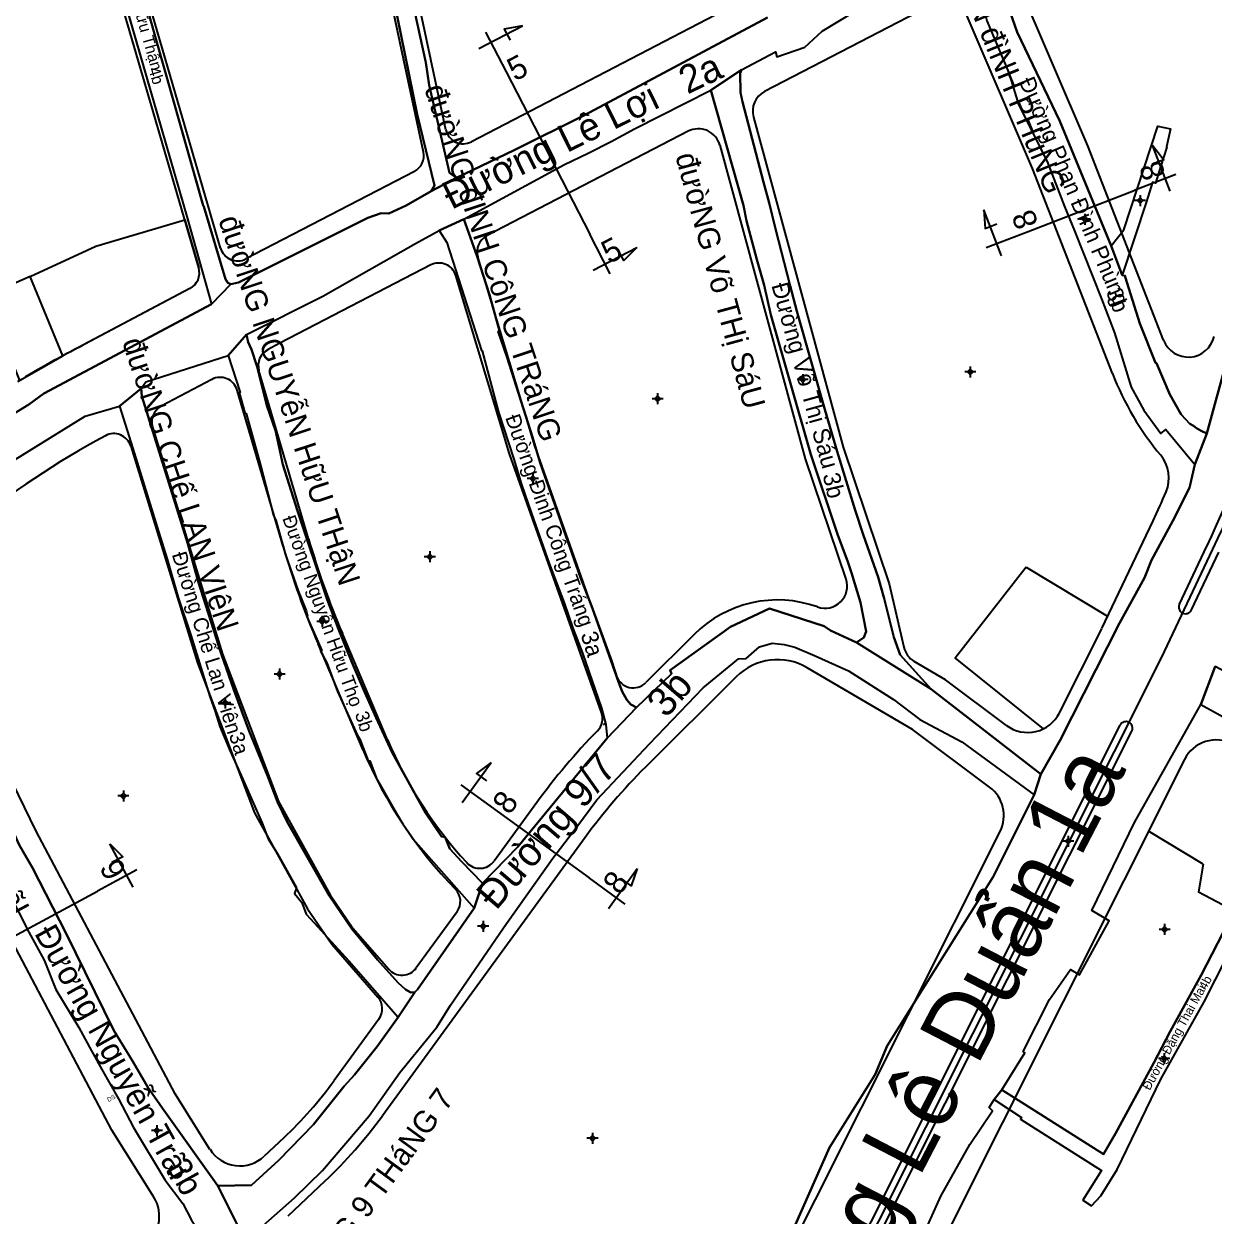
# Model space of a CAD drawing. Extents: x 548357 to 553331, y 1835329 to 1842351.
# Drawn here: x 551808.4 to 552077.5, y 1839151.2 to 1839420.9 of the extents above; entities that cross this region are included whole.
import ezdxf

# ---------------------------------------------------------------- set-up
doc = ezdxf.new("R2010")
doc.units = 0
for name, color, linetype in [('Level 1', 7, 'Continuous'), ('Level 10', 7, 'Continuous'), ('Level 11', 7, 'Continuous'), ('Level 2', 7, 'Continuous'), ('Level 27', 7, 'Continuous'), ('Level 30', 7, 'Continuous'), ('Level 4', 7, 'Continuous'), ('Level 5', 7, 'Continuous')]:
    doc.layers.add(name, color=color, linetype=linetype)

msp = doc.modelspace()

# ---------------------------------------------------------------- linework, layer by layer
at = {"layer": 'Level 1'}
for p, q in [((552013.54, 1839270.36), (551996.67, 1839280.95)), ((552038.3, 1839251.15), (552013.54, 1839270.36)), ((551946.87, 1839266.27), (551940.23, 1839259.33)), ((552036.84, 1839246.5), (552038.3, 1839251.15)), ((551912.09, 1839226.53), (551910.19, 1839220.83)), ((551896.75, 1839201.82), (551892.97, 1839196.18)), ((551892.97, 1839196.18), (551888.22, 1839189.53)), ((551852.23, 1839158.07), (551858.76, 1839144.88))]:
    msp.add_line(p, q, dxfattribs=at)
for points in [[(551911.21, 1839415.37), (551921.11, 1839420.48)], [(551921.11, 1839420.48), (551917.01, 1839419.73), (551918.31, 1839417.21)], [(551912.75, 1839419.01), (551917.39, 1839410.02)], [(551917.39, 1839410.02), (551936.31, 1839373.31)], [(552063.59, 1839393.46), (552066.15, 1839390.18), (552063.51, 1839389.16)], [(552067.59, 1839383.07), (552063.59, 1839393.46)], [(552068.86, 1839386.81), (552059.41, 1839383.18)], [(552035.45, 1839373.96), (552059.41, 1839383.18)], [(552029.45, 1839368.4), (552025.45, 1839378.8)], [(552025.45, 1839378.8), (552025.75, 1839374.65), (552028.39, 1839375.66)], [(551940.95, 1839364.32), (551936.31, 1839373.31)], [(552026, 1839370.33), (552035.45, 1839373.96)], [(551937.09, 1839365.17), (551946.99, 1839370.28)], [(551946.99, 1839370.28), (551944.01, 1839367.37), (551942.71, 1839369.89)], [(551959.06, 1839064.95), (552065.58, 1839277.52), (552077.25, 1839302.07)], [(551996.67, 1839280.95), (551990.8, 1839283.68), (551989.32, 1839284.67), (551977, 1839288.63), (551968.13, 1839284.47), (551954.54, 1839274.66), (551954.82, 1839273.9), (551946.87, 1839266.27)], [(551859.27, 1839146.2), (551869.58, 1839155.31), (551875.89, 1839161.53), (551886.41, 1839173.89), (551893.4, 1839183.64), (551901.78, 1839193.96), (551904.87, 1839198.9), (551916.83, 1839216.38), (551927.95, 1839232.16), (551933.39, 1839239.22), (551937.92, 1839245.38), (551949.83, 1839258.03), (551962, 1839270.73), (551969.99, 1839277.24), (551971.7, 1839277.36), (551974.71, 1839279.99), (551977.54, 1839280.78), (551980.26, 1839280.49), (551982.72, 1839279.93), (551987.29, 1839277.95), (551994.83, 1839274.52), (552004.98, 1839268.04), (552010.99, 1839263.57), (552020.5, 1839258.48), (552036.84, 1839246.5)], [(551940.23, 1839259.33), (551920.09, 1839234.75), (551912.09, 1839226.53)], [(551907.46, 1839244.79), (551914, 1839253.8)], [(551914, 1839253.8), (551910.68, 1839251.29), (551912.97, 1839249.63)], [(551907.2, 1839248.73), (551915.39, 1839242.79)], [(551915.39, 1839242.79), (551936.17, 1839227.71)], [(551833.1, 1839225.62), (551827.83, 1839235.43)], [(551827.83, 1839235.43), (551830.78, 1839232.5), (551828.28, 1839231.16)], [(551833.89, 1839229.5), (551824.98, 1839224.7)], [(551940.53, 1839220.79), (551947.07, 1839229.8)], [(551947.07, 1839229.8), (551945.72, 1839225.87), (551943.42, 1839227.53)], [(551944.36, 1839221.76), (551936.17, 1839227.71)], [(551800.07, 1839211.31), (551824.98, 1839224.7)], [(551910.19, 1839220.83), (551897.35, 1839202.45), (551896.75, 1839201.82)], [(551888.22, 1839189.53), (551883.15, 1839183.13), (551880.82, 1839180.58), (551873.87, 1839171.94), (551866.05, 1839163.81), (551859.82, 1839158.22), (551852.23, 1839158.07)]]:
    msp.add_lwpolyline(points, dxfattribs=at)
msp.add_arc((551905.67, 1839383.67), 190, 334.5637, 347.2723, dxfattribs=at)
at = {"layer": 'Level 10'}
for p, q in [((551963.7, 1839405.92), (551970.63, 1839410.53)), ((551900.47, 1839383.09), (551906.23, 1839386.11)), ((551902.31, 1839374.16), (551907.85, 1839376.75)), ((552054.25, 1839370.69), (552056.7, 1839364.07)), ((551850.78, 1839357.52), (551855.2, 1839362.02)), ((551854.56, 1839345.89), (551858.74, 1839350.65)), ((551829.97, 1839334.4), (551834.9, 1839338.4)), ((552073.14, 1839321.26), (552075.9, 1839328.26)), ((551996.67, 1839280.95), (552013.54, 1839270.36)), ((552074.5, 1839266.89), (552077.72, 1839275.53)), ((552013.54, 1839270.36), (552038.3, 1839251.15)), ((551940.23, 1839259.33), (551946.87, 1839266.27)), ((552036.84, 1839246.5), (552038.3, 1839251.15)), ((551910.19, 1839220.83), (551912.09, 1839226.53)), ((551892.97, 1839196.18), (551896.75, 1839201.82)), ((552027.81, 1839177.53), (552029.51, 1839179.77)), ((551852.23, 1839158.07), (551858.76, 1839144.88))]:
    msp.add_line(p, q, dxfattribs=at)
for points in [[(551870.8, 1839533.28), (551869.23, 1839531.87), (551869.15, 1839530.15), (551876.04, 1839507.8), (551879.1, 1839501.91), (551878.13, 1839501.37), (551881.8, 1839489.92), (551883.01, 1839484.53), (551884.84, 1839477.59), (551890.91, 1839450.35), (551893.11, 1839443.72), (551896.41, 1839430.02), (551895.21, 1839429.69), (551896.69, 1839423.83), (551899.23, 1839412.15), (551900, 1839407.05), (551904.62, 1839387.23), (551906.23, 1839386.11)], [(551900.47, 1839383.09), (551901.2, 1839384.34), (551897.28, 1839400.49), (551891.59, 1839428.59), (551886.01, 1839454.54), (551884.44, 1839460.35), (551883.11, 1839466.41), (551881.85, 1839472.46), (551880.31, 1839479.56), (551874.86, 1839498.7), (551862.87, 1839530.28), (551862.33, 1839530.69)], [(551811.19, 1839499.06), (551812.48, 1839495.95), (551820.15, 1839474.85), (551825.39, 1839459.11), (551827.5, 1839453.37), (551833.19, 1839435.42), (551848.93, 1839379.84), (551849.04, 1839379.62), (551853.97, 1839363.18), (551854.51, 1839362.34), (551855.2, 1839362.02)], [(551806.04, 1839496.78), (551807.94, 1839494.23), (551813.91, 1839478.36), (551823.21, 1839453.24), (551826.45, 1839442.84), (551829.64, 1839431.29), (551845.39, 1839376.79), (551850.78, 1839357.52)], [(552075.9, 1839328.26), (552080.5, 1839345.32), (552081.18, 1839348.16), (552080.07, 1839348.42), (552082.34, 1839357.03), (552081.53, 1839357.28), (552083.24, 1839366.16), (552085.32, 1839373.71), (552086.29, 1839378.23), (552085.27, 1839378.57), (552086.59, 1839383.4), (552087.53, 1839387.76), (552089.9, 1839387.16), (552090.51, 1839390.6), (552091.45, 1839393.66), (552093.88, 1839403.94), (552092.62, 1839404.29), (552097.47, 1839422.13), (552098.86, 1839427.87), (552100.4, 1839434.55), (552100.9, 1839437.55), (552102.36, 1839443.58)], [(551970.63, 1839410.53), (551978.3, 1839414.56), (551978.65, 1839413.44), (551984.95, 1839415.6), (551988.91, 1839419.24), (552000.09, 1839426.03), (552010.42, 1839431.23), (552014.89, 1839433.03), (552018.98, 1839433.22), (552021.65, 1839432.13)], [(552021.65, 1839432.13), (552025.46, 1839424.34), (552026.13, 1839421.57), (552031.08, 1839409.83), (552033.25, 1839402.63), (552039.77, 1839389.75), (552043.66, 1839379.56), (552045.96, 1839374.06), (552052.07, 1839358.68), (552055, 1839351.02), (552058.73, 1839338.75), (552061.61, 1839333.53), (552065.47, 1839328.23), (552066.62, 1839329.15), (552073.14, 1839321.26)], [(552031.95, 1839431.64), (552031.38, 1839423.56), (552032.94, 1839419.06), (552042.59, 1839398.93), (552054.25, 1839370.69)], [(551906.23, 1839386.11), (551919.24, 1839392.34), (551935.13, 1839400.23), (551976.52, 1839422.37)], [(551970.63, 1839410.53), (551970.34, 1839409.75), (551970.39, 1839405.4), (551970.84, 1839403.28), (551975.61, 1839385.12), (551976.9, 1839380.4), (551978.33, 1839374.55), (551981.62, 1839361.65), (551983.17, 1839355.89), (551989.46, 1839333.67), (551992.24, 1839324.19), (551996.35, 1839310.9), (551998.17, 1839305.41), (552001.51, 1839295.7), (552002.91, 1839290.89), (552005.12, 1839282.16), (552006.55, 1839278.14), (552013.54, 1839270.36)], [(551907.85, 1839376.75), (551930.58, 1839389.06), (551935.95, 1839391.68), (551941.17, 1839394.3), (551946.46, 1839397.15), (551963.7, 1839405.92)], [(551996.67, 1839280.95), (551998.33, 1839282.06), (551998.85, 1839283.45), (551997.55, 1839290.03), (551995.52, 1839296.68), (551994.58, 1839299.41), (551992.4, 1839305.27), (551986.32, 1839323.48), (551977.27, 1839355.11), (551975.8, 1839361.76), (551974.1, 1839367.6), (551971.78, 1839376.35), (551971.08, 1839379.85), (551963.7, 1839405.92)], [(552054.25, 1839370.69), (552057.13, 1839374.32), (552064.76, 1839397.79), (552067.66, 1839397.16), (552067.51, 1839396.45), (552066.72, 1839393.06), (552066.8, 1839393.02), (552065.5, 1839388.76), (552064.27, 1839384.89), (552063.79, 1839385.04), (552063.58, 1839385.08), (552062.2, 1839380.69), (552056.7, 1839364.07)], [(551855.2, 1839362.02), (551856.91, 1839362.43), (551886.15, 1839377.06), (551889.15, 1839378.11), (551890.87, 1839378.02), (551894.79, 1839379.83), (551900.47, 1839383.09)], [(551907.85, 1839376.75), (551910.84, 1839368.28), (551913.65, 1839359.6), (551915.92, 1839351.46), (551915.59, 1839351.3), (551917.63, 1839345.44), (551923.38, 1839327.42), (551925.15, 1839321.6), (551934.25, 1839295.69), (551936.73, 1839289.22), (551941.3, 1839276.69), (551942.58, 1839272.68), (551943.67, 1839269.86), (551944.71, 1839268.02), (551945.62, 1839266.96), (551946.87, 1839266.27)], [(551858.74, 1839350.65), (551875.99, 1839359.28), (551896.92, 1839371.25), (551902.31, 1839374.16)], [(551902.31, 1839374.16), (551904.01, 1839371.46), (551911.86, 1839347), (551911.98, 1839346.92), (551915.67, 1839333.08), (551919.14, 1839322.45), (551920.91, 1839316.73), (551923.18, 1839310.11), (551927.14, 1839298.85), (551930.55, 1839289.89), (551932.53, 1839284.2), (551934.71, 1839278.56), (551938.97, 1839266.08), (551939.96, 1839262.42), (551940.23, 1839259.33)], [(552056.7, 1839364.07), (552057.39, 1839363.91), (552057.4, 1839363.69), (552060.75, 1839353.14), (552064.26, 1839344.2), (552064.45, 1839344.17), (552067.48, 1839337.09), (552070.04, 1839332.57), (552072, 1839330.42), (552072.82, 1839329.94), (552073.55, 1839329.43), (552074.6, 1839328.85), (552075.9, 1839328.26)], [(551803.87, 1839331.33), (551809.5, 1839334.83), (551812.89, 1839337.26), (551850.78, 1839357.52)], [(551858.74, 1839350.65), (551859.06, 1839348.89), (551859.85, 1839347.25), (551861.04, 1839343.54), (551863.28, 1839334.56), (551865.25, 1839328.92), (551866.91, 1839321.21), (551870.26, 1839310.72), (551876.95, 1839290.68), (551879.48, 1839283.94), (551882.56, 1839276.48), (551885.47, 1839269.63), (551888.02, 1839263.92), (551891.65, 1839256.09), (551899.15, 1839242.43), (551902.82, 1839237.05), (551903.61, 1839236.91), (551904.69, 1839234.24), (551907.34, 1839231.42), (551912.09, 1839226.53)], [(551834.9, 1839338.4), (551835.92, 1839339.94), (551854.56, 1839345.89)], [(551854.56, 1839345.89), (551857.28, 1839337.52), (551857.05, 1839337.51), (551858.34, 1839332.89), (551858.63, 1839332.76), (551861.88, 1839321.07), (551864.79, 1839309.66), (551865.32, 1839308.63), (551867.48, 1839301.02), (551870.4, 1839292.64), (551872.17, 1839288.18), (551872.51, 1839286.94), (551872.38, 1839286.82), (551875.74, 1839279.12), (551875.41, 1839278.99), (551876.87, 1839276.32), (551879.25, 1839269.89), (551883.84, 1839259.89), (551884.3, 1839259.08), (551886.21, 1839254.16), (551886.57, 1839254.15), (551888.27, 1839249.79), (551888.33, 1839249.84), (551892.01, 1839243.32), (551893.72, 1839240.38), (551896.37, 1839236.46), (551910.19, 1839220.83)], [(551834.9, 1839338.4), (551835.07, 1839336.71), (551845.44, 1839303.28), (551847.81, 1839294.73), (551853.04, 1839278.21), (551855.84, 1839270.24), (551859.3, 1839260.91), (551863.55, 1839250.63), (551865.72, 1839244.88), (551867.92, 1839240.37), (551877.39, 1839223.7), (551882.54, 1839216.19), (551888.34, 1839209.13), (551892.97, 1839203.96), (551894.68, 1839202.47), (551895.86, 1839201.75), (551896.75, 1839201.82)], [(551778.58, 1839297.25), (551780.24, 1839299.86), (551786.14, 1839305.89), (551788.37, 1839307.64), (551798.42, 1839317), (551798.41, 1839317.45), (551822.21, 1839332.13), (551829.97, 1839334.4)], [(551829.97, 1839334.4), (551833.04, 1839324.86), (551838.47, 1839307.08), (551840.75, 1839299.83), (551843.25, 1839291.13), (551846.09, 1839282.61), (551850.39, 1839268.77), (551851.61, 1839265.32), (551852.68, 1839261.96), (551855, 1839256.36), (551857.48, 1839250.88), (551862.23, 1839240.08), (551863.64, 1839236.51), (551865.63, 1839233.3), (551870.04, 1839225.44), (551869.53, 1839224.18), (551871.21, 1839222.17), (551872.17, 1839219.53), (551873.15, 1839218.42), (551881.82, 1839208.9), (551892.97, 1839196.18)], [(552038.3, 1839251.15), (552042.72, 1839258.89), (552056.12, 1839285.31), (552061.78, 1839295.56), (552063.32, 1839299.55), (552068.15, 1839308.46), (552071.92, 1839315.92), (552073.14, 1839321.26)], [(551778.58, 1839297.25), (551787.88, 1839276.5), (551791.92, 1839268.38), (551800.26, 1839250.38), (551804.59, 1839241.23), (551807.33, 1839235.21), (551810.31, 1839229.99), (551817.92, 1839215.1), (551828.69, 1839193.15), (551832.99, 1839186.17), (551836.5, 1839180.24), (551840.03, 1839175.12), (551852.23, 1839158.07)], [(551769.73, 1839289.58), (551771.92, 1839289.02), (551773.86, 1839287.68), (551781.67, 1839272.48), (551784.59, 1839265.91), (551789.48, 1839255.26), (551800.08, 1839233.84), (551809.48, 1839215.4), (551812.94, 1839209.05), (551815.56, 1839202.46), (551820.8, 1839193.88), (551823.64, 1839188.59), (551825.96, 1839184.36), (551829.78, 1839177.69), (551833.15, 1839171.2), (551840.3, 1839159.31), (551844.28, 1839154.04), (551846.24, 1839150.26)], [(551946.87, 1839266.27), (551954.82, 1839273.9), (551954.54, 1839274.66), (551968.13, 1839284.47), (551977, 1839288.63), (551989.32, 1839284.67), (551990.8, 1839283.68), (551996.67, 1839280.95)], [(551859.27, 1839146.2), (551869.58, 1839155.31), (551875.89, 1839161.53), (551886.41, 1839173.89), (551893.4, 1839183.64), (551901.78, 1839193.96), (551904.87, 1839198.9), (551916.83, 1839216.38), (551927.95, 1839232.16), (551933.39, 1839239.22), (551937.92, 1839245.38), (551949.83, 1839258.03), (551962, 1839270.73), (551969.99, 1839277.24), (551971.7, 1839277.36), (551974.71, 1839279.99), (551977.54, 1839280.78), (551980.26, 1839280.49), (551982.72, 1839279.93), (551987.29, 1839277.95), (551994.83, 1839274.52), (552004.98, 1839268.04), (552010.99, 1839263.57), (552020.5, 1839258.48), (552036.84, 1839246.5)], [(552029.51, 1839179.77), (552034.68, 1839188.15), (552034.33, 1839188.4), (552040.31, 1839200.19), (552045.06, 1839206.96), (552047.08, 1839205.77), (552053.79, 1839218), (552049.85, 1839220.29), (552059.48, 1839240.2), (552074.5, 1839266.89)], [(552074.5, 1839266.89), (552090.49, 1839258.12), (552089.66, 1839256.65), (552112.61, 1839244.52), (552113.38, 1839245.8), (552125.8, 1839237.86)], [(551912.09, 1839226.53), (551920.09, 1839234.75), (551940.23, 1839259.33)], [(551932.1, 1839056.82), (551938.47, 1839058.67), (551943.85, 1839069.99), (551943.15, 1839070.48), (551945.15, 1839073.25), (551945.16, 1839073.27), (551946.92, 1839075.95), (551950.1, 1839081.04), (551953.23, 1839087.46), (551957.35, 1839094.46), (551970.7, 1839123.21), (551978.15, 1839138.73), (551990.52, 1839166.73), (552000.84, 1839183.23), (552003.59, 1839189.74), (552027.54, 1839227.93), (552036.84, 1839246.5)], [(551896.75, 1839201.82), (551897.35, 1839202.45), (551910.19, 1839220.83)], [(552029.51, 1839179.77), (552052.48, 1839165.2), (552055.21, 1839169.84), (552063.85, 1839185.87), (552067.56, 1839192.97), (552074.56, 1839205.72), (552082.04, 1839220.14), (552103.66, 1839211.63), (552106.22, 1839209.97), (552109.22, 1839209.74), (552111.15, 1839210.51)], [(552027.81, 1839177.53), (552033.99, 1839173.5), (552033.75, 1839173.15), (552036.23, 1839171.51), (552052.03, 1839161.53), (552047.8, 1839154.77), (552049.77, 1839153.5), (552051.92, 1839155.78), (552055.57, 1839161.74), (552065.5, 1839182.16), (552075.26, 1839199.65), (552080.39, 1839209.74), (552083.62, 1839215.41), (552093.38, 1839211.57), (552101.71, 1839207.87), (552106.18, 1839206.01), (552110.62, 1839204.38)], [(551852.23, 1839158.07), (551859.82, 1839158.22), (551866.05, 1839163.81), (551873.87, 1839171.94), (551880.82, 1839180.58), (551883.15, 1839183.13), (551888.22, 1839189.53), (551892.97, 1839196.18)], [(552011.1, 1839145.47), (552015.7, 1839155.73), (552022.27, 1839167.37), (552027.37, 1839174.98), (552026.62, 1839175.75), (552027.81, 1839177.53)]]:
    msp.add_lwpolyline(points, dxfattribs=at)
at = {"layer": 'Level 11'}
for p, q in [((552060.78, 1839382.18), (552060.78, 1839381.55)), ((552060.15, 1839380.93), (552059.53, 1839380.93)), ((552060.78, 1839381.55), (552060.15, 1839380.93)), ((552060.15, 1839380.93), (552060.78, 1839380.31)), ((552061.41, 1839380.93), (552060.78, 1839381.55)), ((552060.78, 1839380.31), (552061.41, 1839380.93)), ((552060.78, 1839380.31), (552060.78, 1839379.68)), ((552062.03, 1839380.93), (552061.41, 1839380.93)), ((552048.31, 1839377.31), (552047.69, 1839376.69)), ((552048.31, 1839377.94), (552048.31, 1839377.31)), ((552048.94, 1839376.69), (552048.31, 1839377.31)), ((552047.69, 1839376.69), (552047.06, 1839376.69)), ((552047.69, 1839376.69), (552048.31, 1839376.07)), ((552048.31, 1839376.07), (552048.94, 1839376.69)), ((552048.31, 1839376.07), (552048.31, 1839375.44)), ((552049.56, 1839376.69), (552048.94, 1839376.69)), ((551984.5, 1839341.69), (551984.5, 1839341.07)), ((552021.75, 1839342.18), (552021.12, 1839342.18)), ((552022.37, 1839342.81), (552021.75, 1839342.18)), ((552021.75, 1839342.18), (552022.37, 1839341.55)), ((552022.37, 1839343.43), (552022.37, 1839342.81)), ((552022.99, 1839342.18), (552022.37, 1839342.81)), ((552022.37, 1839341.55), (552022.99, 1839342.18)), ((552023.62, 1839342.18), (552022.99, 1839342.18)), ((551983.87, 1839340.44), (551983.25, 1839340.44)), ((551984.5, 1839341.07), (551983.87, 1839340.44)), ((551983.87, 1839340.44), (551984.5, 1839339.81)), ((551985.13, 1839340.44), (551984.5, 1839341.07)), ((551984.5, 1839339.81), (551985.13, 1839340.44)), ((551984.5, 1839339.81), (551984.5, 1839339.19)), ((551985.75, 1839340.44), (551985.13, 1839340.44)), ((552022.37, 1839341.55), (552022.37, 1839340.93)), ((551951.66, 1839336.73), (551951.03, 1839336.1)), ((551951.66, 1839337.35), (551951.66, 1839336.73)), ((551952.29, 1839336.1), (551951.66, 1839336.73)), ((551951.03, 1839336.1), (551950.41, 1839336.1)), ((551951.03, 1839336.1), (551951.66, 1839335.47)), ((551951.66, 1839335.47), (551952.29, 1839336.1)), ((551951.66, 1839335.47), (551951.66, 1839334.85)), ((551952.91, 1839336.1), (551952.29, 1839336.1)), ((551922.82, 1839318.04), (551922.2, 1839318.04)), ((551923.45, 1839318.67), (551922.82, 1839318.04)), ((551922.82, 1839318.04), (551923.45, 1839317.41)), ((551923.45, 1839319.29), (551923.45, 1839318.67)), ((551924.07, 1839318.04), (551923.45, 1839318.67)), ((551923.45, 1839317.41), (551924.07, 1839318.04)), ((551923.45, 1839317.41), (551923.45, 1839316.79)), ((551924.7, 1839318.04), (551924.07, 1839318.04)), ((551900.17, 1839301.59), (551900.17, 1839300.97)), ((551899.55, 1839300.34), (551898.92, 1839300.34)), ((551900.17, 1839300.97), (551899.55, 1839300.34)), ((551899.55, 1839300.34), (551900.17, 1839299.71)), ((551900.8, 1839300.34), (551900.17, 1839300.97)), ((551900.17, 1839299.71), (551900.8, 1839300.34)), ((551900.17, 1839299.71), (551900.17, 1839299.09)), ((551901.42, 1839300.34), (551900.8, 1839300.34)), ((551875.2, 1839285.74), (551874.58, 1839285.74)), ((551875.83, 1839286.37), (551875.2, 1839285.74)), ((551875.2, 1839285.74), (551875.83, 1839285.11)), ((551875.83, 1839286.99), (551875.83, 1839286.37)), ((551876.45, 1839285.74), (551875.83, 1839286.37)), ((551875.83, 1839285.11), (551876.45, 1839285.74)), ((551875.83, 1839285.11), (551875.83, 1839284.49)), ((551877.08, 1839285.74), (551876.45, 1839285.74)), ((551866.19, 1839274.45), (551865.56, 1839273.82)), ((551866.19, 1839275.07), (551866.19, 1839274.45)), ((551866.81, 1839273.82), (551866.19, 1839274.45)), ((551865.56, 1839273.82), (551864.94, 1839273.82)), ((551865.56, 1839273.82), (551866.19, 1839273.19)), ((551866.19, 1839273.19), (551866.81, 1839273.82)), ((551866.19, 1839273.19), (551866.19, 1839272.57)), ((551867.44, 1839273.82), (551866.81, 1839273.82)), ((551853.3, 1839267.29), (551852.67, 1839267.29)), ((551853.92, 1839267.91), (551853.3, 1839267.29)), ((551853.3, 1839267.29), (551853.92, 1839266.67)), ((551853.92, 1839268.54), (551853.92, 1839267.91)), ((551854.55, 1839267.29), (551853.92, 1839267.91)), ((551853.92, 1839266.67), (551854.55, 1839267.29)), ((551853.92, 1839266.67), (551853.92, 1839266.04)), ((551855.17, 1839267.29), (551854.55, 1839267.29)), ((551830.87, 1839247.49), (551830.87, 1839246.87)), ((551830.25, 1839246.24), (551829.62, 1839246.24)), ((551830.87, 1839246.87), (551830.25, 1839246.24)), ((551830.25, 1839246.24), (551830.87, 1839245.61)), ((551831.49, 1839246.24), (551830.87, 1839246.87)), ((551830.87, 1839245.61), (551831.49, 1839246.24)), ((551830.87, 1839245.61), (551830.87, 1839244.99)), ((551832.12, 1839246.24), (551831.49, 1839246.24)), ((552044.51, 1839236.63), (552043.89, 1839236)), ((552044.51, 1839237.25), (552044.51, 1839236.63)), ((552045.13, 1839236), (552044.51, 1839236.63)), ((552043.89, 1839236), (552043.26, 1839236)), ((552043.89, 1839236), (552044.51, 1839235.37)), ((552044.51, 1839235.37), (552045.13, 1839236)), ((552044.51, 1839235.37), (552044.51, 1839234.75)), ((552045.76, 1839236), (552045.13, 1839236)), ((551912.22, 1839218.01), (551912.22, 1839217.39)), ((551911.59, 1839216.76), (551910.97, 1839216.76)), ((551912.22, 1839217.39), (551911.59, 1839216.76)), ((551911.59, 1839216.76), (551912.22, 1839216.13)), ((551912.85, 1839216.76), (551912.22, 1839217.39)), ((551912.22, 1839216.13), (551912.85, 1839216.76)), ((551912.22, 1839216.13), (551912.22, 1839215.51)), ((551913.47, 1839216.76), (551912.85, 1839216.76)), ((552065.69, 1839216.04), (552065.07, 1839216.04)), ((552066.32, 1839216.67), (552065.69, 1839216.04)), ((552065.69, 1839216.04), (552066.32, 1839215.41)), ((552066.32, 1839217.29), (552066.32, 1839216.67)), ((552066.94, 1839216.04), (552066.32, 1839216.67)), ((552066.32, 1839215.41), (552066.94, 1839216.04)), ((552066.32, 1839215.41), (552066.32, 1839214.79)), ((552067.57, 1839216.04), (552066.94, 1839216.04)), ((552066.22, 1839188.07), (552066.22, 1839187.45)), ((552065.59, 1839186.82), (552064.97, 1839186.82)), ((552066.22, 1839187.45), (552065.59, 1839186.82)), ((552065.59, 1839186.82), (552066.22, 1839186.19)), ((552066.85, 1839186.82), (552066.22, 1839187.45)), ((552066.22, 1839186.19), (552066.85, 1839186.82)), ((552066.22, 1839186.19), (552066.22, 1839185.57)), ((552067.47, 1839186.82), (552066.85, 1839186.82)), ((551838.44, 1839171.77), (551838.44, 1839171.15)), ((551837.81, 1839170.52), (551837.19, 1839170.52)), ((551838.44, 1839171.15), (551837.81, 1839170.52)), ((551837.81, 1839170.52), (551838.44, 1839169.89)), ((551839.06, 1839170.52), (551838.44, 1839171.15)), ((551838.44, 1839169.89), (551839.06, 1839170.52)), ((551838.44, 1839169.89), (551838.44, 1839169.27)), ((551839.69, 1839170.52), (551839.06, 1839170.52)), ((551936.95, 1839169.43), (551936.32, 1839168.8)), ((551936.95, 1839170.05), (551936.95, 1839169.43)), ((551937.57, 1839168.8), (551936.95, 1839169.43)), ((551936.32, 1839168.8), (551935.7, 1839168.8)), ((551936.32, 1839168.8), (551936.95, 1839168.17)), ((551936.95, 1839168.17), (551937.57, 1839168.8)), ((551936.95, 1839168.17), (551936.95, 1839167.55)), ((551938.2, 1839168.8), (551937.57, 1839168.8))]:
    msp.add_line(p, q, dxfattribs=at)
for centre in [(552060.78, 1839380.93), (552048.31, 1839376.69), (552022.37, 1839342.18), (551984.5, 1839340.44), (551951.66, 1839336.1), (551923.45, 1839318.04), (551900.17, 1839300.34), (551875.83, 1839285.74), (551866.19, 1839273.82), (551853.92, 1839267.29), (551830.87, 1839246.24), (552044.51, 1839236), (551912.22, 1839216.76), (552066.32, 1839216.04), (552066.22, 1839186.82), (551838.44, 1839170.52), (551936.95, 1839168.8)]:
    msp.add_circle(centre, 0.15, dxfattribs=at)
at = {"layer": 'Level 2'}
for p, q in [((551848.93, 1839379.84), (551833.19, 1839435.42)), ((551829.64, 1839431.29), (551845.39, 1839376.79)), ((551891.59, 1839428.59), (551897.28, 1839400.49)), ((551978.3, 1839414.56), (551978.65, 1839413.44)), ((551978.65, 1839413.44), (551984.95, 1839415.6)), ((551970.63, 1839410.53), (551963.7, 1839405.92)), ((551904.62, 1839387.23), (551900, 1839407.05)), ((551963.7, 1839405.92), (551971.08, 1839379.85)), ((551975.61, 1839385.12), (551970.84, 1839403.28)), ((552033.25, 1839402.63), (552039.77, 1839389.75)), ((551897.28, 1839400.49), (551901.2, 1839384.34)), ((551900.47, 1839383.09), (551906.23, 1839386.11)), ((551906.23, 1839386.11), (551900.47, 1839383.09)), ((551906.23, 1839386.11), (551904.62, 1839387.23)), ((551900.47, 1839383.09), (551894.79, 1839379.83)), ((551901.2, 1839384.34), (551900.47, 1839383.09)), ((551849.04, 1839379.62), (551848.93, 1839379.84)), ((551971.08, 1839379.85), (551971.78, 1839376.35)), ((551845.39, 1839376.79), (551850.78, 1839357.52)), ((551886.15, 1839377.06), (551856.91, 1839362.43)), ((551889.15, 1839378.11), (551886.15, 1839377.06)), ((551907.85, 1839376.75), (551902.31, 1839374.16)), ((551910.84, 1839368.28), (551907.85, 1839376.75)), ((551902.31, 1839374.16), (551904.01, 1839371.46)), ((551971.78, 1839376.35), (551974.1, 1839367.6)), ((552045.96, 1839374.06), (552052.07, 1839358.68)), ((552056.7, 1839364.07), (552054.25, 1839370.69)), ((551913.65, 1839359.6), (551910.84, 1839368.28)), ((551850.78, 1839357.52), (551855.2, 1839362.02)), ((551855.2, 1839362.02), (551850.78, 1839357.52)), ((551856.91, 1839362.43), (551855.2, 1839362.02)), ((551989.46, 1839333.67), (551983.17, 1839355.89)), ((551859.85, 1839347.25), (551859.06, 1839348.89)), ((551861.04, 1839343.54), (551859.85, 1839347.25)), ((551911.98, 1839346.92), (551915.67, 1839333.08)), ((552064.45, 1839344.17), (552064.26, 1839344.2)), ((552067.48, 1839337.09), (552064.45, 1839344.17)), ((551834.9, 1839338.4), (551829.97, 1839334.4)), ((552065.47, 1839328.23), (552066.62, 1839329.15)), ((552066.62, 1839329.15), (552073.14, 1839321.26)), ((552072.82, 1839329.94), (552072, 1839330.42)), ((552073.14, 1839321.26), (552075.9, 1839328.26)), ((551861.88, 1839321.07), (551864.79, 1839309.66)), ((551934.25, 1839295.69), (551925.15, 1839321.6)), ((551843.25, 1839291.13), (551846.09, 1839282.61)), ((551930.55, 1839289.89), (551932.53, 1839284.2)), ((551875.74, 1839279.12), (551875.41, 1839278.99)), ((551875.41, 1839278.99), (551876.87, 1839276.32)), ((552013.54, 1839270.36), (552006.55, 1839278.14)), ((551885.47, 1839269.63), (551882.56, 1839276.48)), ((551942.58, 1839272.68), (551941.3, 1839276.69)), ((551888.02, 1839263.92), (551885.47, 1839269.63)), ((551940.23, 1839259.33), (551946.87, 1839266.27)), ((551945.62, 1839266.96), (551944.71, 1839268.02)), ((551946.87, 1839266.27), (551945.62, 1839266.96)), ((551938.97, 1839266.08), (551939.96, 1839262.42)), ((551939.96, 1839262.42), (551940.23, 1839259.33)), ((551867.92, 1839240.37), (551865.72, 1839244.88)), ((551862.23, 1839240.08), (551863.64, 1839236.51)), ((551912.09, 1839226.53), (551907.34, 1839231.42)), ((551872.17, 1839219.53), (551873.15, 1839218.42)), ((551828.69, 1839193.15), (551817.92, 1839215.1)), ((551892.97, 1839203.96), (551888.34, 1839209.13)), ((551815.56, 1839202.46), (551820.8, 1839193.88)), ((551894.68, 1839202.47), (551892.97, 1839203.96)), ((551832.99, 1839186.17), (551828.69, 1839193.15)), ((551836.5, 1839180.24), (551832.99, 1839186.17)), ((551833.15, 1839171.2), (551840.3, 1839159.31))]:
    msp.add_line(p, q, dxfattribs=at)
for points in [[(552021.65, 1839432.13), (552025.46, 1839424.34), (552026.13, 1839421.57), (552031.08, 1839409.83), (552033.25, 1839402.63)], [(552054.25, 1839370.69), (552042.59, 1839398.93), (552032.94, 1839419.06), (552031.38, 1839423.56), (552031.95, 1839431.64)], [(551984.95, 1839415.6), (551988.91, 1839419.24), (552000.09, 1839426.03)], [(551900, 1839407.05), (551899.23, 1839412.15), (551896.69, 1839423.83)], [(551976.52, 1839422.37), (551935.13, 1839400.23), (551919.24, 1839392.34), (551906.23, 1839386.11)], [(551935.95, 1839391.68), (551941.17, 1839394.3), (551946.46, 1839397.15), (551963.7, 1839405.92), (551970.63, 1839410.53), (551978.3, 1839414.56)], [(551970.84, 1839403.28), (551970.39, 1839405.4), (551970.34, 1839409.75), (551970.63, 1839410.53)], [(551907.85, 1839376.75), (551930.58, 1839389.06), (551935.95, 1839391.68)], [(552039.77, 1839389.75), (552043.66, 1839379.56), (552045.96, 1839374.06)], [(551978.33, 1839374.55), (551976.9, 1839380.4), (551975.61, 1839385.12)], [(551855.2, 1839362.02), (551854.51, 1839362.34), (551853.97, 1839363.18), (551849.04, 1839379.62)], [(551894.79, 1839379.83), (551890.87, 1839378.02), (551889.15, 1839378.11)], [(551854.56, 1839345.89), (551858.74, 1839350.65), (551875.99, 1839359.28), (551896.92, 1839371.25), (551902.31, 1839374.16), (551907.85, 1839376.75)], [(551983.17, 1839355.89), (551981.62, 1839361.65), (551978.33, 1839374.55)], [(551904.01, 1839371.46), (551911.86, 1839347), (551911.98, 1839346.92)], [(551974.1, 1839367.6), (551975.8, 1839361.76), (551977.27, 1839355.11)], [(552064.26, 1839344.2), (552060.75, 1839353.14), (552057.4, 1839363.69), (552057.39, 1839363.91), (552056.7, 1839364.07)], [(551925.15, 1839321.6), (551923.38, 1839327.42), (551917.63, 1839345.44), (551915.59, 1839351.3), (551915.92, 1839351.46), (551913.65, 1839359.6)], [(552052.07, 1839358.68), (552055, 1839351.02), (552058.73, 1839338.75), (552061.61, 1839333.53), (552065.47, 1839328.23)], [(551850.78, 1839357.52), (551812.89, 1839337.26), (551809.5, 1839334.83), (551803.87, 1839331.33)], [(551977.27, 1839355.11), (551986.32, 1839323.48), (551992.4, 1839305.27), (551994.58, 1839299.41)], [(551859.06, 1839348.89), (551858.74, 1839350.65), (551854.56, 1839345.89), (551857.28, 1839337.52), (551857.05, 1839337.51), (551858.34, 1839332.89), (551858.63, 1839332.76), (551861.88, 1839321.07)], [(551834.9, 1839338.4), (551835.92, 1839339.94), (551854.56, 1839345.89)], [(552080.5, 1839345.32), (552075.9, 1839328.26), (552073.14, 1839321.26), (552071.92, 1839315.92), (552068.15, 1839308.46), (552063.32, 1839299.55), (552061.78, 1839295.56), (552056.12, 1839285.31), (552042.72, 1839258.89), (552038.3, 1839251.15), (552036.84, 1839246.5), (552027.54, 1839227.93), (552003.59, 1839189.74), (552000.84, 1839183.23), (551990.52, 1839166.73), (551978.15, 1839138.73)], [(551866.91, 1839321.21), (551865.25, 1839328.92), (551863.28, 1839334.56), (551861.04, 1839343.54)], [(551798.42, 1839317), (551798.41, 1839317.45), (551822.21, 1839332.13), (551829.97, 1839334.4), (551834.9, 1839338.4)], [(551853.04, 1839278.21), (551847.81, 1839294.73), (551845.44, 1839303.28), (551835.07, 1839336.71), (551834.9, 1839338.4)], [(552072, 1839330.42), (552070.04, 1839332.57), (552067.48, 1839337.09)], [(551829.97, 1839334.4), (551833.04, 1839324.86), (551838.47, 1839307.08), (551840.75, 1839299.83), (551843.25, 1839291.13)], [(551996.35, 1839310.9), (551992.24, 1839324.19), (551989.46, 1839333.67)], [(551915.67, 1839333.08), (551919.14, 1839322.45), (551920.91, 1839316.73)], [(552075.9, 1839328.26), (552074.6, 1839328.85), (552073.55, 1839329.43), (552072.82, 1839329.94)], [(551876.95, 1839290.68), (551870.26, 1839310.72), (551866.91, 1839321.21)], [(551920.91, 1839316.73), (551923.18, 1839310.11), (551927.14, 1839298.85), (551930.55, 1839289.89)], [(551864.79, 1839309.66), (551865.32, 1839308.63), (551867.48, 1839301.02)], [(552002.91, 1839290.89), (552001.51, 1839295.7), (551998.17, 1839305.41), (551996.35, 1839310.9)], [(551867.48, 1839301.02), (551870.4, 1839292.64), (551872.17, 1839288.18), (551872.51, 1839286.94)], [(551994.58, 1839299.41), (551995.52, 1839296.68), (551997.55, 1839290.03), (551998.85, 1839283.45), (551998.33, 1839282.06), (551996.67, 1839280.95), (552013.54, 1839270.36)], [(551941.3, 1839276.69), (551936.73, 1839289.22), (551934.25, 1839295.69)], [(551882.56, 1839276.48), (551879.48, 1839283.94), (551876.95, 1839290.68)], [(552006.55, 1839278.14), (552005.12, 1839282.16), (552002.91, 1839290.89)], [(551872.51, 1839286.94), (551872.38, 1839286.82), (551875.74, 1839279.12)], [(551846.09, 1839282.61), (551850.39, 1839268.77), (551851.61, 1839265.32), (551852.68, 1839261.96), (551855, 1839256.36), (551857.48, 1839250.88), (551862.23, 1839240.08)], [(551932.53, 1839284.2), (551934.71, 1839278.56), (551938.97, 1839266.08)], [(551865.72, 1839244.88), (551863.55, 1839250.63), (551859.3, 1839260.91), (551855.84, 1839270.24), (551853.04, 1839278.21)], [(551876.87, 1839276.32), (551879.25, 1839269.89), (551883.84, 1839259.89), (551884.3, 1839259.08), (551886.21, 1839254.16), (551886.57, 1839254.15)], [(552011.1, 1839145.47), (552015.7, 1839155.73), (552022.27, 1839167.37), (552027.37, 1839174.98), (552026.62, 1839175.75), (552027.81, 1839177.53), (552029.51, 1839179.77), (552034.68, 1839188.15), (552034.33, 1839188.4), (552040.31, 1839200.19), (552045.06, 1839206.96), (552047.08, 1839205.77), (552053.79, 1839218), (552049.85, 1839220.29), (552059.48, 1839240.2), (552074.5, 1839266.89), (552077.72, 1839275.53)], [(552088.2, 1839269.95), (552077.72, 1839275.53), (552074.5, 1839266.89)], [(551944.71, 1839268.02), (551943.67, 1839269.86), (551942.58, 1839272.68)], [(551817.92, 1839215.1), (551810.31, 1839229.99), (551807.33, 1839235.21), (551804.59, 1839241.23), (551800.26, 1839250.38), (551791.92, 1839268.38)], [(552074.5, 1839266.89), (552090.49, 1839258.12), (552089.66, 1839256.65), (552112.61, 1839244.52)], [(551899.15, 1839242.43), (551891.65, 1839256.09), (551888.02, 1839263.92)], [(551886.57, 1839254.15), (551888.27, 1839249.79), (551888.33, 1839249.84)], [(551888.33, 1839249.84), (551892.01, 1839243.32), (551893.72, 1839240.38)], [(551903.61, 1839236.91), (551902.82, 1839237.05), (551899.15, 1839242.43)], [(551888.34, 1839209.13), (551882.54, 1839216.19), (551877.39, 1839223.7), (551867.92, 1839240.37)], [(551893.72, 1839240.38), (551896.37, 1839236.46), (551910.19, 1839220.83), (551912.09, 1839226.53)], [(551863.64, 1839236.51), (551865.63, 1839233.3), (551870.04, 1839225.44)], [(551907.34, 1839231.42), (551904.69, 1839234.24), (551903.61, 1839236.91)], [(551800.08, 1839233.84), (551809.48, 1839215.4), (551812.94, 1839209.05), (551815.56, 1839202.46)], [(551870.04, 1839225.44), (551869.53, 1839224.18), (551871.21, 1839222.17), (551872.17, 1839219.53)], [(551873.15, 1839218.42), (551881.82, 1839208.9), (551892.97, 1839196.18), (551896.75, 1839201.82)], [(551896.75, 1839201.82), (551895.86, 1839201.75), (551894.68, 1839202.47)], [(551820.8, 1839193.88), (551823.64, 1839188.59), (551825.96, 1839184.36)], [(551825.96, 1839184.36), (551829.78, 1839177.69), (551833.15, 1839171.2)], [(551860.09, 1839142.29), (551858.76, 1839144.88), (551852.23, 1839158.07), (551840.03, 1839175.12), (551836.5, 1839180.24)], [(551840.3, 1839159.31), (551844.28, 1839154.04), (551846.24, 1839150.26), (551853.45, 1839139.49), (551864.55, 1839123.56), (551877.21, 1839105.07), (551882.26, 1839097.03), (551888.35, 1839088.42), (551891.31, 1839082.72), (551893.73, 1839083.35), (551918.36, 1839043.79)]]:
    msp.add_lwpolyline(points, dxfattribs=at)
at = {"layer": 'Level 27'}
for p, q in [((552033.75, 1839173.15), (552036.23, 1839171.51)), ((552036.23, 1839171.51), (552052.03, 1839161.53))]:
    msp.add_line(p, q, dxfattribs=at)
for points in [[(552082.04, 1839220.14), (552074.56, 1839205.72), (552067.56, 1839192.97)], [(552065.5, 1839182.16), (552075.26, 1839199.65), (552080.39, 1839209.74), (552083.62, 1839215.41), (552093.38, 1839211.57)], [(552067.56, 1839192.97), (552063.85, 1839185.87), (552055.21, 1839169.84)], [(552052.03, 1839161.53), (552047.8, 1839154.77), (552049.77, 1839153.5), (552051.92, 1839155.78), (552055.57, 1839161.74), (552065.5, 1839182.16)], [(552029.51, 1839179.77), (552027.81, 1839177.53), (552033.99, 1839173.5), (552033.75, 1839173.15)], [(552055.21, 1839169.84), (552052.48, 1839165.2), (552029.51, 1839179.77)]]:
    msp.add_lwpolyline(points, dxfattribs=at)
at = {"layer": 'Level 30'}
for points in [[(551847.9, 1839365.71), (551822.63, 1839452.53)], [(551852.85, 1839370.16), (551828.34, 1839454.37)], [(551898.73, 1839391.92), (551887.95, 1839442.34)], [(551903.79, 1839396.94), (551893.8, 1839443.69)], [(552048.93, 1839393.29), (552032.97, 1839430.65)], [(552014.57, 1839425.68), (551975.85, 1839405.57)], [(551968.47, 1839424.84), (551909.55, 1839394.23)], [(552036.43, 1839388.18), (552021.47, 1839423.21)], [(551973.33, 1839399.82), (551993.66, 1839325.12)], [(551958.6, 1839396.61), (551913.01, 1839372.92)], [(551965.73, 1839393.49), (551985.04, 1839322.5)], [(552066.07, 1839349.34), (552048.93, 1839393.29)], [(552054.51, 1839341.83), (552036.43, 1839388.18)], [(551896.67, 1839387.53), (551858.54, 1839367.73)], [(551817.15, 1839345.81), (551809.8, 1839363.79), (551824.65, 1839370.64), (551844.73, 1839376.59), (551847.9, 1839365.71)], [(551900.37, 1839366.36), (551866.28, 1839348.64)], [(551923.88, 1839325.48), (551911.02, 1839368.22)], [(551807.34, 1839340.19), (551817.15, 1839345.81), (551809.8, 1839363.79), (551799.62, 1839359.3), (551807.34, 1839340.19)], [(551918.18, 1839323.62), (551906.04, 1839363.96)], [(551845.93, 1839361.06), (551817.15, 1839345.81)], [(551845.93, 1839361.06), (551821.71, 1839348.22)], [(551866.28, 1839348.64), (551863.49, 1839347.17)], [(551872.72, 1839304.41), (551861.53, 1839342.51)], [(551850.87, 1839340.47), (551839.43, 1839334.41)], [(551866.97, 1839302.72), (551856.58, 1839338.07)], [(551837.48, 1839329.7), (551853.27, 1839278.29)], [(551832.52, 1839325.38), (551847.59, 1839276.34)], [(551938.96, 1839265.1), (551918.18, 1839323.62)], [(551942.39, 1839273.37), (551923.88, 1839325.48)], [(551993.66, 1839325.12), (552004.03, 1839294.21)], [(551985.04, 1839322.5), (551994.27, 1839295.31)], [(552052.11, 1839284.12), (552063.71, 1839308.51)], [(552069.66, 1839289.61), (552075.9, 1839302.71)], [(552072.37, 1839288.32), (552078.61, 1839301.42)], [(552034.99, 1839297.99), (552018.99, 1839277.41), (552038.88, 1839261.41)], [(552034.99, 1839297.99), (552053.42, 1839286.89)], [(552004.03, 1839294.21), (552007.37, 1839279.87)], [(551811.13, 1839238.29), (551785.73, 1839290.37)], [(551890.6, 1839258.94), (551880.4, 1839282.96)], [(551959.92, 1839282.77), (551948.99, 1839271.87)], [(552042.54, 1839265.02), (552052.09, 1839284.08)], [(551885.08, 1839256.59), (551874.88, 1839280.62)], [(551853.27, 1839278.29), (551865.94, 1839244.98)], [(551847.59, 1839276.34), (551860.48, 1839242.45)], [(552009.3, 1839261.27), (551985.52, 1839275.25)], [(552016.79, 1839272.53), (552009.71, 1839276.69)], [(551969.45, 1839273.21), (551948.91, 1839252.74)], [(552030.59, 1839262.2), (552016.79, 1839272.53)], [(551939.81, 1839262.73), (551939.38, 1839262.3)], [(551957.72, 1839065.62), (552056.23, 1839262.22)], [(551960.4, 1839064.27), (552058.91, 1839260.88)], [(552026.75, 1839248.21), (552009.3, 1839261.27)], [(552070.82, 1839254.5), (551974.87, 1839063.02)], [(551865.94, 1839244.98), (551877.6, 1839223.83)], [(551924.35, 1839244.75), (551914.7, 1839231.5)], [(551860.48, 1839242.45), (551872.48, 1839220.67)], [(552075.02, 1839230.77), (552073.96, 1839224.51), (552082.11, 1839220.28), (552103.66, 1839211.63), (552110.64, 1839224.82), (552102.67, 1839229.31), (552111.07, 1839242.16)], [(551842.57, 1839178.84), (551811.13, 1839238.29)], [(551935.26, 1839236.8), (551889.44, 1839173.89)], [(551945.65, 1839071.66), (552029.11, 1839238.22)], [(552075.02, 1839230.77), (552062.68, 1839238.26)], [(551828.27, 1839170.59), (551796.42, 1839230.81)], [(551877.6, 1839223.83), (551882.72, 1839216.35)], [(551872.48, 1839220.67), (551877.97, 1839212.67)], [(551906.32, 1839219.99), (551897.1, 1839207.34)], [(551882.72, 1839216.35), (551890.86, 1839207.06)], [(551877.97, 1839212.67), (551888.43, 1839200.72)], [(551888.65, 1839195.73), (551878.53, 1839181.84)], [(551850.45, 1839166.29), (551842.57, 1839178.84)], [(551837.77, 1839155.45), (551828.27, 1839170.59)], [(551867.16, 1839168.92), (551862.72, 1839164.73)], [(551876.43, 1839159.11), (551868.02, 1839151.17)]]:
    msp.add_lwpolyline(points, dxfattribs=at)
for centre, radius, start, end in [((551978.16, 1839401.14), 5, 117.4527, 195.2187), ((551907.71, 1839397.78), 4, 192.0734, 297.4527), ((551960.91, 1839392.17), 5, 15.2187, 117.4527), ((551894.82, 1839391.08), 4, 297.4527, 12.0734), ((551914.85, 1839369.37), 4, 117.4527, 196.7406), ((551856.69, 1839371.28), 4, 196.231, 297.4527), ((551902.21, 1839362.81), 4, 16.7406, 117.4527), ((551844.06, 1839364.59), 4, 297.9386, 16.231), ((551844.06, 1839364.59), 4, 297.9386, 16.231), ((552071.66, 1839351.52), 6, 201.3082, 347.2723), ((551926.02, 1839144.47), 228.89, 117.1104, 121.3562), ((551865.37, 1839343.63), 4, 117.9386, 196.3762), ((552116.72, 1839366.03), 66.75, 201.2619, 219.8014), ((551905.67, 1839383.67), 188.5, 334.5637, 347.2723), ((551852.74, 1839336.94), 4, 16.3762, 117.9386), ((551841.3, 1839330.87), 4, 117.9386, 197.0759), ((551828.7, 1839324.21), 4, 17.0759, 118.4335), ((551926.02, 1839144.47), 208.39, 118.4335, 128.7179), ((552059.29, 1839318.18), 8, 336.911, 39.8014), ((551905.67, 1839383.67), 175, 334.5637, 336.911), ((552061.73, 1839359.96), 197, 196.3762, 203.0072), ((552061.73, 1839359.96), 203, 196.3762, 203.0072), ((551989.54, 1839293.7), 5, 250.2365, 18.7533), ((551978.8, 1839263.82), 26.75, 70.2365, 134.9045), ((552071.02, 1839288.96), 1.5, 154.5637, 334.5637), ((552012.24, 1839281), 5, 193.1029, 239.5569), ((551978.8, 1839263.82), 13.25, 59.5569, 134.9045), ((551946.16, 1839274.71), 4, 199.5579, 314.9045), ((551935.2, 1839263.76), 4, 315.6384, 19.5579), ((552035.38, 1839268.6), 8, 233.1908, 333.3848), ((552042.97, 1839158.36), 146.75, 135.6384, 143.9339), ((552057.57, 1839261.55), 1.5, 333.3848, 153.3848), ((551979.88, 1839296.85), 97, 203.0072, 222.6365), ((552077.97, 1839250.91), 8, 61.6784, 153.3848), ((551979.88, 1839296.85), 103, 203.0072, 224.1304), ((552042.97, 1839158.36), 133.25, 134.9045, 143.9339), ((552021.96, 1839241.81), 8, 333.3848, 53.1908), ((551911.47, 1839233.86), 4, 222.6365, 323.9339), ((551903.08, 1839222.35), 4, 323.9339, 44.1304), ((551893.87, 1839209.69), 4, 221.1905, 323.9339), ((551885.42, 1839198.09), 4, 323.9339, 41.1905), ((551803.15, 1839236.73), 93.25, 313.3479, 323.9339), ((551803.15, 1839236.73), 106.75, 313.3479, 323.9339), ((551857.23, 1839170.55), 8, 212.1319, 313.3479), ((551831, 1839151.2), 8, 301.1674, 32.1319)]:
    msp.add_arc(centre, radius, start, end, dxfattribs=at)

# ---------------------------------------------------------------- texts
at = {"layer": 'Level 1'}
for s, height, rotation, p in [('đườNG PHAN đìNH PHùNG', 5, 292.2864, (552007.39, 1839460.64)), ('5', 5.21, 27.2723, (551919.41, 1839407.83)), ('đườNG đINH CôNG TRáNG', 5, 288.3148, (551898.86, 1839406.3)), ('đườNG Võ THị SáU', 5, 285.1996, (551955.64, 1839391.05)), ('8', 5.21, 111.0321, (552066.64, 1839386.79)), ('đườNG NGUYễN HữU THậN', 5, 288.3148, (551852.29, 1839376.61)), ('8', 5.21, 111.0321, (552037.84, 1839375.73)), ('5', 5.21, 27.2723, (551940.7, 1839366.52)), ('đườNG CHế LAN VIêN', 5, 288.3148, (551830.54, 1839348.99)), ('đườNG NGUYễN TRãI', 5, 298.1388, (551773.09, 1839279.03)), ('8', 5.21, 54.0321, (551918.17, 1839241.74)), ('6', 5.21, 118.2723, (551831.73, 1839229.13)), ('8', 5.21, 54.0321, (551943.14, 1839223.62)), ('đườNG 9 THáNG 7', 5, 53.8084, (551871.48, 1839130.65)), ('DS', 1, 27.9022, (551827.51, 1839176.98)), ('DS', 1, 27.9022, (551827.51, 1839176.98))]:
    msp.add_text(s, height=height, rotation=rotation, dxfattribs=at).set_placement(p)
at = {"layer": 'Level 4'}
for s, height, rotation, p in [('2a', 6.32, 25.5282, (551958.43, 1839404.9)), ('4b', 2.63, 287.2419, (551836.48, 1839410.69)), ('3b', 3.676, 290.4412, (552053.01, 1839360.38)), ('3b', 3.872, 282.9276, (551988.97, 1839318.87)), ('3a', 3.801, 287.2419, (551934.22, 1839282.79)), ('3b', 6.573, 49.3001, (551953.63, 1839263.64)), ('3b', 3.075, 287.2419, (551883.19, 1839264.84)), ('3a', 3.377, 287.2419, (551854.69, 1839260.05)), ('1a', 15.337, 62.5616, (552047.2, 1839232.01)), ('4b', 2, 61.1485, (552075.66, 1839202.24)), ('3b', 5.414, 299.0236, (551840.49, 1839162.37))]:
    msp.add_text(s, height=height, rotation=rotation, dxfattribs=at).set_placement(p)
at = {"layer": 'Level 5'}
for s, height, rotation, p in [('Đường Nguyễn Hữu Thận', 2.6304, 285.8608, (551826.04, 1839449.59)), ('Đường Lê Lợi', 6.32, 26.2406, (551905.08, 1839378.8)), ('Đường Phan Đình Phùng', 3.6761, 293.0671, (552033.3, 1839407.94)), ('Đường Võ Thị Sáu', 3.8719, 285.5535, (551977.36, 1839361.79)), ('Đường Đinh Công Tráng', 3.4246, 289.669, (551917.16, 1839331.86)), ('Đường Nguyễn Hữu Thọ', 3.0747, 289.8678, (551866.76, 1839309.07)), ('Đường Chế Lan Viên', 3.3766, 287.2419, (551841.78, 1839300.9)), ('Đường 9/7', 6.573, 49.3001, (551915.14, 1839220.17)), ('Đường Lê Duẩn', 15.3374, 62.5616, (551978.27, 1839097.04)), ('Đường Nguyễn Trãi', 5.4142, 299.0236, (551810.62, 1839215.18)), ('Đường Đặng Thai Mai', 2, 61.1485, (552062.95, 1839179.49))]:
    msp.add_text(s, height=height, rotation=rotation, dxfattribs=at).set_placement(p)

doc.saveas('drawing.dxf')
